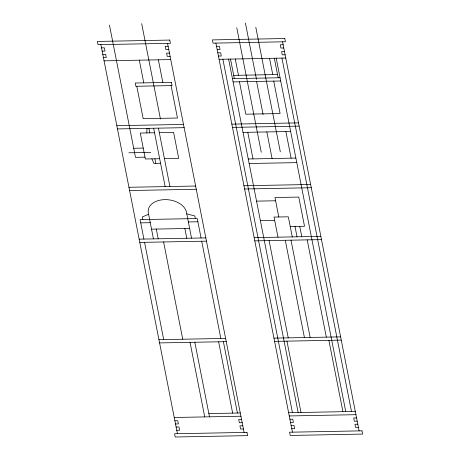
<?xml version="1.0" encoding="UTF-8"?>
<svg xmlns="http://www.w3.org/2000/svg" width="460" height="460" viewBox="0 0 460 460"><rect width="100%" height="100%" fill="white"/><g stroke="black" fill="none" stroke-linecap="round" stroke-linejoin="round"><path stroke-width="0.69" d="M146.797 132.928L146.993 128.369M148.597 214.251L142.318 216.976L142.83 219.57M168.13 46.282L165.272 46.333L165.91 49.576L168.768 49.519M101.516 47.869L104.374 47.817L105.012 51.06L102.154 51.112M283.142 44.735L280.284 44.792L280.922 48.035L283.78 47.978M216.528 46.328L219.386 46.276L220.024 49.519L217.166 49.571M102.793 54.355L105.65 54.303L106.289 57.546L103.431 57.598M169.47 53.09L166.612 53.141L167.25 56.384L170.108 56.333M217.804 52.814L220.662 52.762L221.3 56.005L218.442 56.057M284.481 51.549L281.623 51.6L282.262 54.843L285.119 54.786M104.069 60.841L170.746 59.57M219.081 59.3L285.758 58.029M233.714 75.371L277.529 74.537M232.449 78.648L280.077 77.746M233.088 81.891L280.715 80.989M116.828 125.689L183.505 124.418M231.84 124.142L298.517 122.877M117.467 128.926L184.144 127.661M232.478 127.385L299.155 126.12M154.554 132.779L140.265 133.049L145.371 158.987L159.66 158.717M159.321 132.687L173.604 132.417L178.71 158.355L164.421 158.625M243.024 132.394L290.651 131.485M133.699 148.275L143.227 148.091M128.857 152.795L150.765 152.381M145.015 157.17L135.487 157.355L109.463 25.07M248.256 158.982L295.878 158.073M160.552 163.26L153.887 163.386L151.898 158.867M249.147 163.518L296.775 162.616M128.949 187.289L195.626 186.024M243.961 185.748L310.638 184.483M129.588 190.532L196.265 189.267M244.599 188.991L311.276 187.72M256.548 201.135L275.597 200.773M140.731 222.864L150.253 222.686M188.358 221.961L197.88 221.777M260.377 220.587L274.666 220.317M151.53 229.166L189.629 228.442M290.226 226.533L304.514 226.257L298.776 197.075L274.959 197.53L278.789 216.982M139.156 239.165L205.833 237.9M254.167 237.624L320.844 236.359M139.794 242.408L206.471 241.143M254.805 240.867L321.483 239.597M158.93 339.675L225.613 338.41M273.941 338.134L340.618 336.869M159.568 342.918L226.245 341.653M274.58 341.377L341.257 340.112M208.851 413.58L240.281 412.982M288.615 412.706L355.292 411.441M174.242 417.49L240.919 416.225M289.254 415.949L355.931 414.684M241.558 419.468L238.7 419.52L239.338 422.763L242.196 422.711M174.892 420.773L177.744 420.722L178.376 423.924L175.519 423.976M289.898 419.232L292.755 419.181L293.388 422.378L290.53 422.435M356.569 417.927L353.711 417.979L354.349 421.222L357.207 421.164M176.117 427.024L178.974 426.972L179.613 430.215L176.755 430.267M242.794 425.759L239.942 425.81L240.574 429.053L243.432 429.002M291.128 425.483L293.986 425.431L294.624 428.674L291.767 428.726M357.805 424.218L354.947 424.269L355.586 427.512L358.443 427.461M186.766 213.86L194.827 215.976L195.339 218.569M282.566 41.82L359.122 430.893M281.945 58.104L351.48 411.51M276.23 58.213L345.765 411.619M274.327 58.247L278.168 77.78M328.877 340.342L342.907 411.677M285.884 131.577L291.117 158.165M307.194 239.873L326.33 337.14M269.566 58.339L272.768 74.629M273.723 81.121L280.1 113.545L245.807 114.195L239.43 81.771M299.753 226.349L301.794 236.722M255.817 27.358L280.318 151.863M294.992 226.441L297.028 236.808M292.267 236.9L288.311 216.804L274.028 217.074L277.978 237.17M291.002 240.177L310.138 337.445M245.398 23L256.502 79.413M266.834 131.939L272.067 158.527M256.577 81.449L263.08 114.517M285.286 240.287L304.422 337.554M236.768 27.721L261.263 152.225M235.273 58.989L238.475 75.279M247.785 132.302L253.017 158.89M269.094 240.597L288.23 337.864M286.965 341.142L301.001 412.47M230.512 59.081L234.353 78.614M228.603 59.116L298.143 412.528M222.887 59.225L292.428 412.637M215.889 43.09L292.445 432.164M167.555 43.361L244.111 432.434M223.387 341.705L237.423 413.034M171.085 85.6L177.468 118.024L143.175 118.674L136.798 86.256M201.072 237.987L197.242 218.534L140.093 219.621L143.917 239.073M201.71 241.23L220.846 338.502M218.626 341.797L232.662 413.126M158.367 59.806L162.828 82.507M191.544 238.171L186.444 212.232A19.308 12.845 7.3 0 0 164.841 199.623A19.308 12.845 7.3 0 0 148.339 212.957L153.445 238.895M184.868 228.534L186.783 238.263M141.691 23.678L160.448 118.996M158.424 128.15L169.907 186.513M153.663 128.242L165.146 186.599M139.311 60.168L143.779 82.869M194.816 342.251L209.49 416.823M148.902 128.328L149.793 132.871M154.899 158.809L155.79 163.346M190.049 342.338L204.723 416.909M163.605 241.954L182.746 339.227M156.291 229.08L158.205 238.803M144.555 242.316L163.697 339.589M100.878 44.632L177.433 433.705M169.774 40.066L97.382 41.44L98.02 44.683L170.413 43.309L169.774 40.066M284.786 38.525L212.393 39.899L213.032 43.142L285.424 41.768L284.786 38.525M171.402 82.34L135.205 83.03L135.844 86.273L172.04 85.583L171.402 82.34M246.968 432.383L174.576 433.757L175.214 437L247.606 435.626L246.968 432.383M361.98 430.842L289.587 432.216L290.226 435.459L362.618 434.079L361.98 430.842"/></g></svg>
